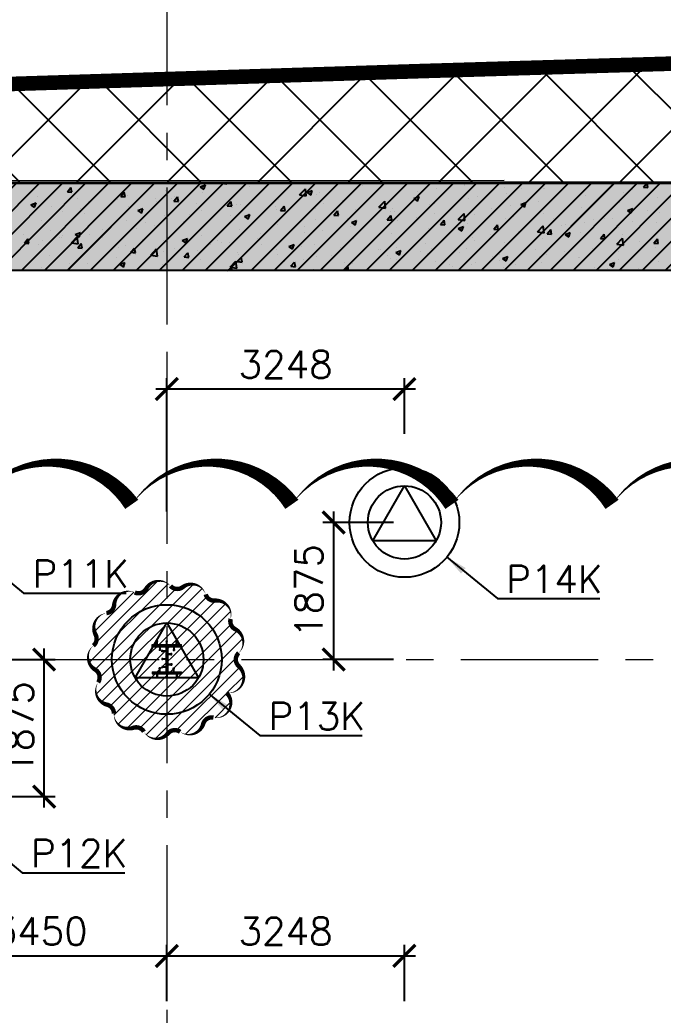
# Model space of a CAD drawing. Header units: millimetres. Extents: x -346728 to 1320345, y -537202 to -385966.
# Drawn here: x 174831 to 183622, y -421532 to -407916 of the extents above; entities that cross this region are included whole.
import ezdxf
from ezdxf.xclip import XClip

# ---------------------------------------------------------------- set-up
doc = ezdxf.new("R2010")
doc.units = ezdxf.units.MM
doc.header["$LTSCALE"] = 100
doc.header["$XCLIPFRAME"] = 2
doc.linetypes.add('DASHED2', pattern=[0.375, 0.25, -0.125])
doc.linetypes.add('X1326_GLB$0$CENTER', pattern=[2, 1.25, -0.25, 0.25, -0.25])
for name, color, linetype, lineweight in [('0 T TEXT', 7, 'Continuous', 13), ('A-giao thong', 8, 'Continuous', 15), ('KCMANH', 8, 'Continuous', 13), ('KINGPOST', 5, 'Continuous', 20), ('L.DUONG', 234, 'Continuous', 15), ('X1326_GLB$0$A-tim', 8, 'X1326_GLB$0$CENTER', 9)]:
    doc.layers.add(name, color=color, linetype=linetype, lineweight=lineweight)
doc.layers.add('CL load', color=1, linetype='Continuous', plot=False)
for name, color, linetype in [('hach', 253, 'Continuous'), ('PILE MARK', 8, 'Continuous'), ('PL', 3, 'Continuous'), ('W2', 4, 'Continuous'), ('XR_1326_csPL$0$hach', 253, 'Continuous'), ('XR_1326_csPL$0$W2', 4, 'Continuous')]:
    doc.layers.add(name, color=color, linetype=linetype)
doc.styles.add('simplex', font='simplex.shx')
doc.linetypes.add('FENCELINE2', pattern='A,0.25,-0.1,[132,ltypeshp.shx,S=0.1,R=0,X=-0.1,Y=0],-0.1,1', length=1.45)
doc.dimstyles.new('100', dxfattribs={"dimscale": 150, "dimtxt": 2.5, "dimasz": 2, "dimexe": 1, "dimexo": 1, "dimgap": 1, "dimtad": 1, "dimdec": 0, "dimzin": 0, "dimdsep": 46, "dimtxsty": 'simplex', "dimblk": 'ARCHTICK', "dimcen": 1, "dimdle": 1, "dimclrd": 256, "dimclre": 256, "dimclrt": 6, "dimadec": 0, "dimazin": 0, "dimtfac": 1, "dimtdec": 0, "dimtix": 1, "dimtmove": 2, "dimatfit": 3, "dimfxl": 1, "dimtolj": 1, "dimtzin": 0, "dimarcsym": 0})
pattern_1 = [(45, (188543.33, 11377564.439), (-8.980256121, 8.980256121), []), (135, (188543.33, 11377564.439), (-8.980256121, -8.980256121), [])]

# ---------------------------------------------------------------- blocks, each defined once
blk = doc.blocks.new('_ArchTick')
at = {"color": 0, "linetype": 'ByBlock', "const_width": 0.15}
blk.add_lwpolyline([(-0.5, -0.5), (0.5, 0.5)], dxfattribs=at)
blk = doc.blocks.new('*D334')
at = {"layer": 'CL load', "lineweight": -2, "transparency": 16777216}
for p, q in [((176839, -414642), (176839, -412817)), ((180087, -413579), (180087, -412817)), ((180237, -412967), (176689, -412967))]:
    blk.add_line(p, q, dxfattribs=at)
at = {"layer": 'DEFPOINTS', "color": 0, "transparency": 16777216}
for p in [(176839, -412967), (180087, -413729), (176839, -414792, 0)]:
    blk.add_point(p, dxfattribs=at)
at = {"layer": 'CL load', "lineweight": -2, "transparency": 16777216, "xscale": 300, "yscale": 300, "zscale": 300, "rotation": 180}
blk.add_blockref('_ArchTick', (176839, -412967), dxfattribs=at)
at = {"layer": 'CL load', "lineweight": -2, "transparency": 16777216, "xscale": 300, "yscale": 300, "zscale": 300}
blk.add_blockref('_ArchTick', (180087, -412967), dxfattribs=at)
at = {"layer": 'CL load', "color": 6, "transparency": 16777216, "insert": (178463, -412629), "char_height": 375, "attachment_point": 5, "style": 'simplex'}
blk.add_mtext('\\A1;3248', dxfattribs=at)
blk = doc.blocks.new('*D335')
at = {"layer": 'CL load', "lineweight": -2, "transparency": 16777216}
for p, q in [((179119, -414642), (179119, -416817)), ((179937, -414792), (178969, -414792)), ((179937, -416667), (178969, -416667))]:
    blk.add_line(p, q, dxfattribs=at)
at = {"layer": 'DEFPOINTS', "color": 0, "transparency": 16777216}
for p in [(180087, -414792, 0), (179119, -416667), (180087, -416667, 0)]:
    blk.add_point(p, dxfattribs=at)
at = {"layer": 'CL load', "lineweight": -2, "transparency": 16777216, "xscale": 300, "yscale": 300, "zscale": 300}
for p, rotation in [((179119, -414792), 90), ((179119, -416667), 270)]:
    blk.add_blockref('_ArchTick', p, dxfattribs=dict(at, rotation=rotation))
at = {"layer": 'CL load', "color": 6, "transparency": 16777216, "insert": (178781, -415729), "char_height": 375, "attachment_point": 5, "rotation": 90, "style": 'simplex'}
blk.add_mtext('\\A1;1875', dxfattribs=at)
blk = doc.blocks.new('*D336')
at = {"layer": 'CL load', "lineweight": -2, "transparency": 16777216}
for p, q in [((175162, -418692), (175162, -416517)), ((174485, -416667), (175312, -416667)), ((174491, -418542), (175312, -418542))]:
    blk.add_line(p, q, dxfattribs=at)
at = {"layer": 'DEFPOINTS', "color": 0, "transparency": 16777216}
for p in [(174335, -416667), (175162, -416667), (174341, -418542, 0)]:
    blk.add_point(p, dxfattribs=at)
at = {"layer": 'CL load', "lineweight": -2, "transparency": 16777216, "xscale": 300, "yscale": 300, "zscale": 300}
for p, rotation in [((175162, -416667), 90), ((175162, -418542), 270)]:
    blk.add_blockref('_ArchTick', p, dxfattribs=dict(at, rotation=rotation))
at = {"layer": 'CL load', "color": 6, "transparency": 16777216, "insert": (174824, -417604), "char_height": 375, "attachment_point": 5, "rotation": 90, "style": 'simplex'}
blk.add_mtext('\\A1;1875', dxfattribs=at)
blk = doc.blocks.new('*D364')
at = {"layer": 'CL load', "lineweight": -2, "transparency": 16777216}
for p, q in [((173389, -421341), (173389, -420572)), ((176839, -421341), (176839, -420572)), ((173239, -420722), (176989, -420722))]:
    blk.add_line(p, q, dxfattribs=at)
at = {"layer": 'DEFPOINTS', "color": 0, "transparency": 16777216}
for p in [(176839, -420722), (173389, -421491, 0), (176839, -421491, 0)]:
    blk.add_point(p, dxfattribs=at)
at = {"layer": 'CL load', "lineweight": -2, "transparency": 16777216, "xscale": 300, "yscale": 300, "zscale": 300, "rotation": 180}
blk.add_blockref('_ArchTick', (173389, -420722), dxfattribs=at)
at = {"layer": 'CL load', "lineweight": -2, "transparency": 16777216, "xscale": 300, "yscale": 300, "zscale": 300}
blk.add_blockref('_ArchTick', (176839, -420722), dxfattribs=at)
at = {"layer": 'CL load', "color": 6, "transparency": 16777216, "insert": (175114, -420385), "char_height": 375, "attachment_point": 5, "style": 'simplex'}
blk.add_mtext('\\A1;3450', dxfattribs=at)
blk = doc.blocks.new('*D365')
at = {"layer": 'CL load', "lineweight": -2, "transparency": 16777216}
for p, q in [((176839, -421341), (176839, -420572)), ((180086, -421341), (180086, -420572)), ((176689, -420722), (180236, -420722))]:
    blk.add_line(p, q, dxfattribs=at)
at = {"layer": 'DEFPOINTS', "color": 0, "transparency": 16777216}
for p in [(180086, -420722), (176839, -421491, 0), (180086, -421491, 0)]:
    blk.add_point(p, dxfattribs=at)
at = {"layer": 'CL load', "lineweight": -2, "transparency": 16777216, "xscale": 300, "yscale": 300, "zscale": 300, "rotation": 180}
blk.add_blockref('_ArchTick', (176839, -420722), dxfattribs=at)
at = {"layer": 'CL load', "lineweight": -2, "transparency": 16777216, "xscale": 300, "yscale": 300, "zscale": 300}
blk.add_blockref('_ArchTick', (180086, -420722), dxfattribs=at)
at = {"layer": 'CL load', "color": 6, "transparency": 16777216, "insert": (178462, -420385), "char_height": 375, "attachment_point": 5, "style": 'simplex'}
blk.add_mtext('\\A1;3248', dxfattribs=at)
blk = doc.blocks.new('LVL-KHUNGTEN')
blk.add_lwpolyline([(61072.9, 41092.8), (119123.5, 41092.8), (119123.5, 61.9), (61072.9, 61.9)], close=True)
blk = doc.blocks.new('mb duong hh')
at = {"layer": '0 T TEXT', "color": 8, "linetype": 'DASHED2', "ltscale": 300}
blk.add_lwpolyline([(75940, 34596), (80501, 41668), (80491, 88861), (75484, 93868), (-20031, 93860), (-33610, 75885), (-26182, 55955), (-6300, 2612), (0, 0)], close=True, dxfattribs=at)
blk = doc.blocks.new('MB HANG RAO TAM')
h = blk.add_hatch()
h.set_pattern_fill('ANSI37', color=8, scale=7000, style=0)
h.set_pattern_definition([(45, (527887.4, 631399.9), (-618.7184, 618.7184), []), (135, (527887.4, 631399.9), (-618.7184, -618.7184), [])])
h.paths.add_polyline_path([(89794, 74797), (94796, 69797), (94804, 22611), (90246, 15544), (52523, -1634), (34324, -9922), (14325, -19029), (8025, -16417), (-19267, 56832), (-5688, 74797), (41806, 74797), (65797, 74797)], flags=16)
h.paths.add_polyline_path([(-17293, 40146), (-15160, 40938), (-12777, 34516), (-15127, 33730), (-10493, 20001), (4784, -19373), (12548, -21453), (91490, 14752), (95488, 20874), (95620, 46027), (95770, 74597), (91825, 78101), (52350, 76926), (14008, 75822), (-9259, 75871), (-23844, 71027), (-24251, 60760)])
at = {"layer": 'L.DUONG', "color": 94, "linetype": 'FENCELINE2', "ltscale": 25, "const_width": 200, "elevation": 7850}
blk.add_lwpolyline([(13898, 75822), (14369, 75824), (20809, 75968), (32497, 76335), (48850, 76822), (75776, 77623), (91825, 78101), (95770, 74597), (95712, 63657), (95684, 58344), (95610, 44235), (95553, 33268), (95488, 20874), (91490, 14752), (75806, 7559), (49624, -4449), (26632, -14994), (12548, -21453), (4784, -19373), (0, -7161), (-6626, 9890)], dxfattribs=at)
at = {"layer": 'XR_1326_csPL$0$W2', "color": 7, "ltscale": 0.5, "elevation": 0}
blk.add_lwpolyline([(8025, -16417), (14325, -19029), (90246, 15544), (94804, 22611), (94796, 69797), (89794, 74797), (-5688, 74797), (-19267, 56832)], close=True, dxfattribs=at)
blk = doc.blocks.new('KP50 TOI SAN L1')
at = {"ltscale": 0.1}
h = blk.add_hatch(color=3, dxfattribs=at)
h.dxf.hatch_style = 1
h.paths.add_polyline_path([(14, 171), (-14, 171), (-14, 142)])
h.paths.add_polyline_path([(-14, -142), (-14, -171), (14, -171)])
at = {"layer": 'KCMANH', "linetype": 'ByBlock'}
h = blk.add_hatch(dxfattribs=at)
h.set_pattern_fill('ANSI37', color=3, scale=4, style=0)
h.set_pattern_definition(pattern_1)
h.paths.add_polyline_path([(-200, 200), (-200, 171), (200, 171), (200, 200)])
h = blk.add_hatch(dxfattribs=at)
h.set_pattern_fill('ANSI37', color=3, scale=4, style=0)
h.set_pattern_definition([(45, (188728.93, 11377564.439), (-8.980256121, 8.980256121), []), (135, (188728.93, 11377564.439), (-8.980256121, -8.980256121), [])])
h.paths.add_polyline_path([(14, 171), (-14, 142), (-14, -142), (14, -171)])
h = blk.add_hatch(dxfattribs=at)
h.set_pattern_fill('ANSI37', color=3, scale=4, style=0)
h.set_pattern_definition(pattern_1)
h.paths.add_polyline_path([(-200, -171), (-200, -200), (200, -200), (200, -171)])
at = {"layer": 'KCMANH', "color": 3, "linetype": 'ByBlock'}
blk.add_line((-200, 200), (200, 200), dxfattribs=at)
at = {"layer": 'KCMANH', "linetype": 'ByBlock'}
for p, q in [((-125, 253), (-146, 253)), ((-146, 240), (-146, 253)), ((-125, 240), (-146, 240)), ((-142, 200), (-142, 240)), ((-129, 200), (-129, 240)), ((-125, 240), (-125, 253)), ((-102, 171), (-102, 131)), ((-89, 171), (-89, 131)), ((-10, 253), (10, 253)), ((-10, 240), (-10, 253)), ((-10, 240), (10, 240)), ((-6, 200), (-6, 240)), ((6, 200), (6, 240)), ((10, 240), (10, 253)), ((89, 171), (89, 131)), ((102, 171), (102, 131)), ((125, 253), (146, 253)), ((125, 240), (125, 253)), ((125, 240), (146, 240)), ((129, 200), (129, 240)), ((142, 200), (142, 240)), ((146, 240), (146, 253)), ((-85, 131), (-106, 131)), ((-106, 131), (-106, 118)), ((-85, 118), (-106, 118)), ((-85, 131), (-85, 118)), ((-67, 100), (-67, 120)), ((-54, 120), (-67, 120)), ((-54, 100), (-67, 100)), ((-67, 10), (-67, -10)), ((-54, 10), (-67, 10)), ((-54, 100), (-54, 120)), ((-14, 116), (-54, 116)), ((-14, 104), (-54, 104)), ((-54, 10), (-54, -10)), ((-14, 6), (-54, 6)), ((14, 76), (54, 76)), ((14, 64), (54, 64)), ((54, 60), (54, 80)), ((54, 80), (67, 80)), ((54, 60), (67, 60)), ((67, 60), (67, 80)), ((85, 131), (106, 131)), ((85, 131), (85, 118)), ((85, 118), (106, 118)), ((106, 131), (106, 118)), ((-85, -118), (-106, -118)), ((-106, -131), (-106, -118)), ((-85, -131), (-106, -131)), ((-102, -171), (-102, -131)), ((-89, -171), (-89, -131)), ((-85, -131), (-85, -118)), ((-54, -10), (-67, -10)), ((-67, -100), (-67, -120)), ((-54, -100), (-67, -100)), ((-54, -120), (-67, -120)), ((-14, -6), (-54, -6)), ((-54, -100), (-54, -120)), ((-14, -104), (-54, -104)), ((-14, -116), (-54, -116)), ((14, -64), (54, -64)), ((14, -76), (54, -76)), ((54, -60), (54, -80)), ((54, -60), (67, -60)), ((54, -80), (67, -80)), ((67, -60), (67, -80)), ((85, -118), (106, -118)), ((85, -131), (85, -118)), ((85, -131), (106, -131)), ((89, -171), (89, -131)), ((102, -171), (102, -131)), ((106, -131), (106, -118)), ((-125, -240), (-146, -240)), ((-146, -240), (-146, -253)), ((-125, -253), (-146, -253)), ((-142, -200), (-142, -240)), ((-129, -200), (-129, -240)), ((-125, -240), (-125, -253)), ((-10, -240), (10, -240)), ((-10, -240), (-10, -253)), ((-10, -253), (10, -253)), ((-6, -200), (-6, -240)), ((6, -200), (6, -240)), ((10, -240), (10, -253)), ((125, -240), (146, -240)), ((125, -240), (125, -253)), ((125, -253), (146, -253)), ((129, -200), (129, -240)), ((142, -200), (142, -240)), ((146, -240), (146, -253))]:
    blk.add_line(p, q, dxfattribs=at)
at = {"layer": 'KINGPOST', "color": 3, "linetype": 'ByBlock'}
for p, q in [((-200, 171), (-200, 200)), ((-200, 171), (200, 171)), ((-14, 171), (-14, -171)), ((-14, 142), (14, 171)), ((14, 171), (14, -171)), ((200, 171), (200, 200)), ((-200, -171), (200, -171)), ((-200, -171), (-200, -200)), ((-200, -200), (200, -200)), ((-14, -142), (14, -171)), ((200, -171), (200, -200))]:
    blk.add_line(p, q, dxfattribs=at)
at = {"layer": 'KINGPOST', "color": 6, "linetype": 'ByBlock'}
blk.add_lwpolyline([(-14, 0), (14, 0)], dxfattribs=at)
blk = doc.blocks.new('B1 Kingpost Layout Plan1')
at = {"layer": 'KCMANH', "linetype": 'ByBlock'}
blk.add_blockref('KP50 TOI SAN L1', (26475, -1896, 0), dxfattribs=at)

msp = doc.modelspace()

# ---------------------------------------------------------------- hatches: boundary and pattern name
at = {"ltscale": 0.1}
h = msp.add_hatch(color=3, dxfattribs=at)
h.dxf.hatch_style = 1
h.paths.add_polyline_path([(176853, -416495.4), (176824.2, -416495.4), (176824.2, -416524.2)])
h.paths.add_polyline_path([(176824.2, -416809), (176824.2, -416837.8), (176853, -416837.8)])
at = {"layer": 'A-giao thong', "transparency": 33554572}
h = msp.add_hatch(dxfattribs=at)
h.set_pattern_fill('ANSI31', color=256, scale=1000)
h.set_pattern_definition([(45, (138489.65, -513923.21), (-88.38835, 88.38835), [])])
edge = h.paths.add_edge_path()
edge.add_arc((177683.7, -416430.9), 200.1, 313.189, 423.189)
edge.add_arc((177829.5, -416142.4), 123.2, 165.32463, 243.189, ccw=False)
edge.add_arc((177516.6, -416060.4), 200.3, 345.32463, 455.32463)
edge.add_arc((177486.6, -415738.3), 123.2, 197.45235, 275.32463, ccw=False)
edge.add_arc((177178, -415835.3), 200.2, 17.45235, 127.45235)
edge.add_arc((176981.3, -415578.5), 123.2, 221.33742, 307.45235, ccw=False)
edge.add_arc((176736.3, -415794.1), 203.2, 41.33742, 151.33742)
edge.add_arc((176449.9, -415637.5), 123.2, 245.97207, 331.33742, ccw=False)
edge.add_arc((176318.2, -415933), 200.3, 65.97207, 175.97207)
edge.add_arc((175995.6, -415910.2), 123.2, 278.09941, 355.97207, ccw=False)
edge.add_arc((176041.2, -416230.5), 200.3, 98.09941, 208.09941)
edge.add_arc((175755.8, -416382.9), 123.2, -50.51419, 28.09941, ccw=False)
edge.add_arc((175961.7, -416632.8), 200.7, 129.48581, 239.48581)
edge.add_arc((175797.3, -416911.8), 123.2, -33.38585, 59.48581, ccw=False)
edge.add_arc((176067.2, -417089.7), 200.1, 146.61415, 256.61415)
edge.add_arc((175992.4, -417404.2), 123.2, -1.25134, 76.61415, ccw=False)
edge.add_arc((176315.8, -417411.3), 200.3, 178.74866, 288.74866)
edge.add_arc((176419.8, -417717.6), 123.2, 30.87684, 108.74866, ccw=False)
edge.add_arc((176697.4, -417551.6), 200.2, 210.87684, 320.87684)
edge.add_arc((176948.3, -417755.7), 123.2, 54.01227, 140.87684, ccw=False)
edge.add_arc((177140, -417491.7), 203.1, 234.01227, 344.01227)
edge.add_arc((177453.7, -417581.6), 123.2, 79.39644, 164.01227, ccw=False)
edge.add_arc((177513.2, -417263.6), 200.3, 259.39644, 404.1286)
edge.add_arc((177678.1, -416913.3), 212, 264.27964, 407.39823)
edge.add_arc((177905, -416666.6), 123.2, 133.189, 227.39823, ccw=False)
at = {"layer": 'hach'}
h = msp.add_hatch(dxfattribs=at)
h.set_pattern_fill('ANSI31', color=256, scale=70)
h.set_pattern_definition([(45, (121918.56, -508591.22), (-157.15448, 157.15448), [])])
h.paths.add_polyline_path([(142200.7, -410142.2), (128621.2, -428107.5), (155914.1, -501359), (162214.1, -503970.9), (238136.4, -469396.6), (242695.2, -462329.4), (242687.2, -415142.7), (237685.1, -410142.2)])
h.paths.add_polyline_path([(142797.9, -411342.2), (129975.7, -428305.7), (156856.2, -500450.6), (162191.6, -502662.6), (237318.8, -468450.4), (241495.1, -461976.1), (241487, -415639.4), (237188.2, -411342.2)], flags=16)
h = msp.add_hatch(dxfattribs=at)
h.set_pattern_fill('AR-CONC', color=256, scale=4)
h.set_pattern_definition([(50, (121918.56, -508591.2), (728.7387, -63.7563), [76.2, -838.2]), (355, (121918.56, -508591.2), (-140.9737, 764.2274), [60.96, -670.5623]), (100.45144, (121979.3, -508596.54), (587.765, 700.471), [64.76, -712.361]), (46.1842, (121918.6, -508388), (1084.316, -168.1693), [114.3, -1257.3]), (96.63556, (122008.9, -508402), (949.6165, 989.7045), [97.14, -1068.5424]), (351.18415, (121918.6, -508388), (949.6165, 989.7045), [91.44, -1005.839]), (21, (122020.16, -508438.8), (606.4576, -409.0608), [76.2, -838.2]), (326, (122020.16, -508438.8), (247.208, 736.752), [60.96, -670.56]), (71.45144, (122070.7, -508472.9), (853.6657, 327.691), [64.76, -712.3598]), (37.5, (121918.56, -508591.22), (12.3544, 338.22016), [0, -662.432, 0, -680.72, 0, -673.1]), (7.5, (121918.56, -508591.22), (267.27865, 400.7223), [0, -388.112, 0, -647.192, 0, -256.54]), (327.5, (121692, -508591.22), (542.3624, -22.91498), [0, -254, 0, -792.48, 0, -1051.56]), (317.5, (121590.4, -508591.2), (592.5167, 101.706), [0, -330.2, 0, -526.288, 0, -746.76])])
h.paths.add_polyline_path([(142200.7, -410142.2), (128621.2, -428107.5), (155914.1, -501359), (162214.1, -503970.9), (238136.4, -469396.6), (242695.2, -462329.4), (242687.2, -415142.7), (237685.1, -410142.2)])
h.paths.add_polyline_path([(142797.9, -411342.2), (129975.7, -428305.7), (156856.2, -500450.6), (162191.6, -502662.6), (237318.8, -468450.4), (241495.1, -461976.1), (241487, -415639.4), (237188.2, -411342.2)], flags=16)

# ---------------------------------------------------------------- linework, layer by layer
at = {"elevation": -1404.9}
msp.add_lwpolyline([(163228.3, -414544, 0, 218.9, -0.5205671), (165416.8, -414544, 0, 218.9, -0.5205671), (167605.3, -414544, 0, 218.9, -0.5205671), (169793.8, -414544, 0, 218.9, -0.5205671), (171982.3, -414544, 0, 218.9, -0.5205671), (174170.8, -414544, 0, 218.9, -0.5205671), (176359.4, -414544, 0, 218.9, -0.5205671), (178547.9, -414544, 0, 218.9, -0.5205671), (180736.4, -414544, 0, 218.9, -0.5205671), (182924.9, -414544, 0, 218.9, -0.5205671), (185113.4, -414544, 0, 218.9, -0.5205671)], format="xyseb", dxfattribs=at)
at = {"color": 5, "elevation": -2718.3}
msp.add_lwpolyline([(177820.7, -416576.8, 0, 60, 0.5205671), (177774, -416252.3, 60, 60, -0.3534527), (177710.4, -416111.2, 0, 60, 0.5205671), (177498, -415860.9, 60, 60, -0.3534915), (177369, -415775.2, 0, 60, 0.5205671), (177056.2, -415676.3, 60, 60, -0.3944899), (176888.9, -415659.9, 0, 60, 0.520567), (176558, -415696.6, 60, 60, -0.3907151), (176399.8, -415750, 0, 60, 0.520567), (176118.5, -415918.9, 60, 60, -0.3534934), (176012.9, -416032.2, 0, 60, 0.5205671), (175864.4, -416324.9, 60, 60, -0.3571345), (175834.1, -416478, 0, 60, 0.520567), (175859.8, -416805.7, 60, 60, -0.4289707), (175900.1, -416979.6, 0, 60, 0.520567), (176020.9, -417284.4, 60, 60, -0.3534582), (176115.5, -417406.9, 0, 60, 0.520567), (176380.2, -417601, 60, 60, -0.3534893), (176525.5, -417654.4, 0, 60, 0.5205671), (176852.7, -417678, 60, 60, -0.3982747), (177020.7, -417656, 0, 60, 0.520567), (177335.3, -417547.6, 60, 60, -0.3869502), (177476.4, -417460.5, 0, 60, 0.7314349), (177657, -417124.2, 0, 60, 0.7206829), (177821.6, -416757.2, 60, 60, -0.4358983)], format="xyseb", close=True, dxfattribs=at)
at = {"layer": 'PL', "elevation": -1404.9}
for points in [[(180086.5, -414291.6), (180519.6, -415041.6), (179653.5, -415041.6)], [(180086.5, -414291.6), (180519.6, -415041.6), (179653.5, -415041.6)], [(176838.9, -416166.6), (177272, -416916.6), (176405.9, -416916.6)], [(176838.9, -416166.6), (177272, -416916.6), (176405.9, -416916.6)]]:
    msp.add_lwpolyline(points, close=True, dxfattribs=at)
at = {"layer": 'PL'}
for centre, radius in [((180086.5, -414791.6, -1404.9), 750), ((180086.5, -414791.6, -1404.9), 750), ((180086.5, -414791.6, -1404.9), 500), ((180086.5, -414791.6, -1404.9), 500), ((176838.9, -416666.6, -1404.9), 750), ((176838.9, -416666.6, -1404.9), 750), ((176838.9, -416666.6, -1404.9), 500), ((176838.9, -416666.6, -1404.9), 500)]:
    msp.add_circle(centre, radius, dxfattribs=at)
at = {"layer": 'W2', "ltscale": 0.5, "elevation": -1404.9}
for points in [[(142200.7, -410142.2), (128621.2, -428107.5), (155914.1, -501359), (162214.1, -503970.9), (238136.4, -469396.6), (242695.2, -462329.4), (242686.9, -415142.1), (237685.1, -410142.2)], [(142797.9, -411342.2), (129975.7, -428305.7), (156856.2, -500450.6), (162191.6, -502662.6), (237318.8, -468450.4), (241495.1, -461976.1), (241487, -415639.4), (237188.2, -411342.2)]]:
    msp.add_lwpolyline(points, close=True, dxfattribs=at)
at = {"layer": 'X1326_GLB$0$A-tim', "ltscale": 15}
for p, q in [((176838.6, -398208.6, -1404.9), (176838.6, -512162.7, -1404.9)), ((120859.5, -416666.6, -1404.9), (255546, -416666.6, -1404.9))]:
    msp.add_line(p, q, dxfattribs=at)
at = {"layer": 'XR_1326_csPL$0$hach', "color": 250}
for p, q in [((173907.1, -411342.2, -1404.9), (175107.1, -410142.2, -1404.9)), ((174221.4, -411342.2, -1404.9), (175421.4, -410142.2, -1404.9)), ((174535.8, -411342.2, -1404.9), (175735.8, -410142.2, -1404.9)), ((174850.1, -411342.2, -1404.9), (176050.1, -410142.2, -1404.9)), ((175034.3, -410214.8, -1404.9), (175034.3, -410214.8, -1404.9)), ((175164.4, -411342.2, -1404.9), (176364.4, -410142.2, -1404.9)), ((175478.7, -411342.2, -1404.9), (176678.7, -410142.2, -1404.9)), ((175479, -410267.7, -1404.9), (175528, -410209.3, -1404.9)), ((175539.8, -410273, -1404.9), (175528.1, -410209.3, -1404.9)), ((175793, -411342.2, -1404.9), (176993, -410142.2, -1404.9)), ((175873, -410142.2, -1404.9), (175885.5, -410150.6, -1404.9)), ((175885.5, -410150.6, -1404.9), (175888.4, -410142.2, -1404.9)), ((176107.3, -411342.2, -1404.9), (177307.3, -410142.2, -1404.9)), ((176421.6, -411342.2, -1404.9), (177621.6, -410142.2, -1404.9)), ((176735.9, -411342.2, -1404.9), (177935.9, -410142.2, -1404.9)), ((177050.2, -411342.2, -1404.9), (178250.2, -410142.2, -1404.9)), ((177295.1, -410197.8, -1404.9), (177366.3, -410170.5, -1404.9)), ((177295.1, -410197.9, -1404.9), (177345.6, -410232, -1404.9)), ((177331.2, -410185.8, -1404.9), (177331.2, -410185.8, -1404.9)), ((177345.6, -410232, -1404.9), (177366.2, -410170.6, -1404.9)), ((177364.5, -411342.2, -1404.9), (178564.5, -410142.2, -1404.9)), ((177568.7, -410142.6, -1404.9), (177569.1, -410142.2, -1404.9)), ((177568.7, -410142.6, -1404.9), (177659.1, -410156.6, -1404.9)), ((177659.1, -410156.6, -1404.9), (177657.4, -410142.2, -1404.9)), ((177678.8, -411342.2, -1404.9), (178878.8, -410142.2, -1404.9)), ((177970.3, -410193.8, -1404.9), (177970.3, -410193.8, -1404.9)), ((177993.1, -411342.2, -1404.9), (179193.1, -410142.2, -1404.9)), ((178086.1, -410157.2, -1404.9), (178086.1, -410157.2, -1404.9)), ((178224.6, -410160.3, -1404.9), (178224.6, -410160.3, -1404.9)), ((178307.5, -411342.2, -1404.9), (179507.5, -410142.2, -1404.9)), ((178621.8, -411342.2, -1404.9), (179821.8, -410142.2, -1404.9)), ((178653, -410310.7, -1404.9), (178732.2, -410228.2, -1404.9)), ((178743.4, -410324.7, -1404.9), (178732.2, -410228.2, -1404.9)), ((178936.1, -411342.2, -1404.9), (180136.1, -410142.2, -1404.9)), ((179250.4, -411342.2, -1404.9), (180450.4, -410142.2, -1404.9)), ((179409, -410235.1, -1404.9), (179409, -410235.1, -1404.9)), ((179514.6, -410176.8, -1404.9), (179514.6, -410176.8, -1404.9)), ((179564.7, -411342.2, -1404.9), (180764.7, -410142.2, -1404.9)), ((179879, -411342.2, -1404.9), (181079, -410142.2, -1404.9)), ((179930.7, -410163.5, -1404.9), (179930.7, -410163.5, -1404.9)), ((180193.3, -411342.2, -1404.9), (181393.3, -410142.2, -1404.9)), ((180371.8, -410156.4, -1404.9), (180371.8, -410156.4, -1404.9)), ((180507.6, -411342.2, -1404.9), (181707.6, -410142.2, -1404.9)), ((180518.9, -410223.8, -1404.9), (180518.9, -410223.8, -1404.9)), ((180821.9, -411342.2, -1404.9), (182021.9, -410142.2, -1404.9)), ((180903.7, -410173.2, -1404.9), (180903.7, -410173.2, -1404.9)), ((180914.1, -410179.3, -1404.9), (180914.1, -410179.3, -1404.9)), ((181136.2, -411342.2, -1404.9), (182336.2, -410142.2, -1404.9)), ((181450.5, -411342.2, -1404.9), (182650.5, -410142.2, -1404.9)), ((181456.5, -410202.2, -1404.9), (181456.5, -410202.2, -1404.9)), ((181680.2, -410227.3, -1404.9), (181680.2, -410227.3, -1404.9)), ((181764.9, -411342.2, -1404.9), (182964.9, -410142.2, -1404.9)), ((181994.1, -410224, -1404.9), (181994.1, -410224, -1404.9)), ((181998.8, -410225.1, -1404.9), (181998.8, -410225.1, -1404.9)), ((182079.2, -411342.2, -1404.9), (183279.2, -410142.2, -1404.9)), ((182393.5, -411342.2, -1404.9), (183593.5, -410142.2, -1404.9)), ((182521.8, -410147.8, -1404.9), (182521.8, -410147.8, -1404.9)), ((182541.2, -410248.1, -1404.9), (182541.2, -410248.1, -1404.9)), ((182570.5, -410142.2, -1404.9), (182579.7, -410148.4, -1404.9)), ((182579.7, -410148.4, -1404.9), (182581.8, -410142.2, -1404.9)), ((182638.2, -410142.2, -1404.9), (182686.2, -410146.4, -1404.9)), ((182686.2, -410146.3, -1404.9), (182685.5, -410142.2, -1404.9)), ((182707.8, -411342.2, -1404.9), (183907.8, -410142.2, -1404.9)), ((183022.1, -411342.2, -1404.9), (184222.1, -410142.2, -1404.9)), ((183198, -410236.6, -1404.9), (183198, -410236.6, -1404.9)), ((183336.4, -411342.2, -1404.9), (184536.4, -410142.2, -1404.9)), ((183354.2, -410204.8, -1404.9), (183403.2, -410146.4, -1404.9)), ((183354.2, -410204.8, -1404.9), (183414.9, -410210.1, -1404.9)), ((183415, -410210.1, -1404.9), (183403.2, -410146.4, -1404.9)), ((183411.7, -410157.4, -1404.9), (183411.7, -410157.4, -1404.9)), ((175074.1, -410330.1, -1404.9), (175074.1, -410330.1, -1404.9)), ((175479, -410267.7, -1404.9), (175539.8, -410273, -1404.9)), ((175616.5, -410353, -1404.9), (175616.5, -410353, -1404.9)), ((176158.9, -410376, -1404.9), (176158.9, -410376, -1404.9)), ((176207.8, -410331.5, -1404.9), (176256.8, -410273.1, -1404.9)), ((176207.8, -410331.5, -1404.9), (176268.5, -410336.8, -1404.9)), ((176268.6, -410336.8, -1404.9), (176256.8, -410273.1, -1404.9)), ((176296.3, -410322.4, -1404.9), (176296.3, -410322.4, -1404.9)), ((176689.5, -410362.4, -1404.9), (176689.5, -410362.4, -1404.9)), ((176818, -410250.8, -1404.9), (176818, -410250.8, -1404.9)), ((176901.1, -410360.6, -1404.9), (176901.1, -410360.6, -1404.9)), ((176936.5, -410395.2, -1404.9), (176985.5, -410336.8, -1404.9)), ((176943.8, -410328.9, -1404.9), (176943.8, -410328.9, -1404.9)), ((176997.3, -410400.5, -1404.9), (176985.6, -410336.8, -1404.9)), ((177328.6, -410278.3, -1404.9), (177328.6, -410278.3, -1404.9)), ((177493.6, -410258.9, -1404.9), (177493.6, -410258.9, -1404.9)), ((178329.6, -410380.2, -1404.9), (178329.6, -410380.2, -1404.9)), ((178368.2, -410376.3, -1404.9), (178368.2, -410376.3, -1404.9)), ((178653, -410310.8, -1404.9), (178743.4, -410324.8, -1404.9)), ((178755.2, -410279.2, -1404.9), (178805.8, -410313.3, -1404.9)), ((178755.3, -410279.1, -1404.9), (178826.4, -410251.8, -1404.9)), ((178805.8, -410313.3, -1404.9), (178826.4, -410251.9, -1404.9)), ((178881.3, -410311.3, -1404.9), (178881.3, -410311.3, -1404.9)), ((178922.1, -410278.5, -1404.9), (178922.1, -410278.5, -1404.9)), ((179622.9, -410341.8, -1404.9), (179622.9, -410341.8, -1404.9)), ((180215.3, -410360.6, -1404.9), (180265.9, -410394.7, -1404.9)), ((180215.4, -410360.5, -1404.9), (180286.5, -410333.2, -1404.9)), ((180264.6, -410257.3, -1404.9), (180264.6, -410257.3, -1404.9)), ((180265.9, -410394.7, -1404.9), (180286.5, -410333.3, -1404.9)), ((180959.2, -410360.5, -1404.9), (180959.2, -410360.5, -1404.9)), ((181087.7, -410329, -1404.9), (181087.7, -410329, -1404.9)), ((181480.9, -410289, -1404.9), (181480.9, -410289, -1404.9)), ((182558.9, -410320.8, -1404.9), (182558.9, -410320.8, -1404.9)), ((182813.2, -410287.3, -1404.9), (182813.2, -410287.3, -1404.9)), ((183083.6, -410271, -1404.9), (183083.6, -410271, -1404.9)), ((183544.2, -410349.4, -1404.9), (183544.2, -410349.4, -1404.9)), ((174981.3, -410444.2, -1404.9), (175031.9, -410478.3, -1404.9)), ((174981.4, -410444.1, -1404.9), (175052.5, -410416.8, -1404.9)), ((175031.9, -410478.3, -1404.9), (175052.5, -410416.9, -1404.9)), ((175255.4, -410463.6, -1404.9), (175255.4, -410463.6, -1404.9)), ((175663, -410497.6, -1404.9), (175663, -410497.6, -1404.9)), ((175768.6, -410398.5, -1404.9), (175768.6, -410398.5, -1404.9)), ((176047.8, -410446.9, -1404.9), (176047.8, -410446.9, -1404.9)), ((176308.6, -410462.3, -1404.9), (176308.6, -410462.3, -1404.9)), ((176441.5, -410525.5, -1404.9), (176512.6, -410498.2, -1404.9)), ((176492, -410559.6, -1404.9), (176512.6, -410498.3, -1404.9)), ((176701.2, -410398.9, -1404.9), (176701.2, -410398.9, -1404.9)), ((176936.5, -410395.2, -1404.9), (176997.2, -410400.5, -1404.9)), ((177243.6, -410421.8, -1404.9), (177243.6, -410421.8, -1404.9)), ((177665.2, -410459, -1404.9), (177714.2, -410400.6, -1404.9)), ((177665.2, -410459, -1404.9), (177726, -410464.3, -1404.9)), ((177726.1, -410464.3, -1404.9), (177714.3, -410400.6, -1404.9)), ((177737.1, -410482, -1404.9), (177737.1, -410482, -1404.9)), ((177785.9, -410444.7, -1404.9), (177785.9, -410444.7, -1404.9)), ((177846.5, -410447.8, -1404.9), (177846.5, -410447.8, -1404.9)), ((178328.3, -410467.6, -1404.9), (178328.3, -410467.6, -1404.9)), ((178342.1, -410510.4, -1404.9), (178342.1, -410510.4, -1404.9)), ((178394, -410522.7, -1404.9), (178443, -410464.4, -1404.9)), ((178454.8, -410528, -1404.9), (178443, -410464.3, -1404.9)), ((178870.7, -410490.5, -1404.9), (178870.7, -410490.5, -1404.9)), ((178983.8, -410425.9, -1404.9), (178983.8, -410425.9, -1404.9)), ((179238.1, -410392.4, -1404.9), (179238.1, -410392.4, -1404.9)), ((179413, -410513.5, -1404.9), (179413, -410513.5, -1404.9)), ((179737.3, -410478.9, -1404.9), (179816.5, -410396.4, -1404.9)), ((179737.4, -410478.9, -1404.9), (179827.7, -410492.9, -1404.9)), ((179827.7, -410492.9, -1404.9), (179816.5, -410396.4, -1404.9)), ((179918.3, -410501.8, -1404.9), (179918.3, -410501.8, -1404.9)), ((180431.5, -410436.7, -1404.9), (180431.5, -410436.7, -1404.9)), ((180495.2, -410430.7, -1404.9), (180495.2, -410430.7, -1404.9)), ((181278.1, -410489.4, -1404.9), (181278.1, -410489.4, -1404.9)), ((181532.4, -410455.9, -1404.9), (181532.4, -410455.9, -1404.9)), ((181675.5, -410441.9, -1404.9), (181746.7, -410414.6, -1404.9)), ((181675.5, -410442, -1404.9), (181726, -410476.1, -1404.9)), ((181726, -410476.1, -1404.9), (181746.6, -410414.7, -1404.9)), ((181917.2, -410405.3, -1404.9), (181917.2, -410405.3, -1404.9)), ((182509.4, -410486, -1404.9), (182509.4, -410486, -1404.9)), ((183031.1, -410414.5, -1404.9), (183031.1, -410414.5, -1404.9)), ((183135.6, -410523.3, -1404.9), (183206.8, -410495.9, -1404.9)), ((183186.1, -410557.4, -1404.9), (183206.7, -410496, -1404.9)), ((175408.7, -410531.1, -1404.9), (175408.7, -410531.1, -1404.9)), ((175716.1, -410564, -1404.9), (175716.1, -410564, -1404.9)), ((176441.4, -410525.6, -1404.9), (176492, -410559.6, -1404.9)), ((176805.6, -410589.1, -1404.9), (176805.6, -410589.1, -1404.9)), ((177144.6, -410583.7, -1404.9), (177144.6, -410583.7, -1404.9)), ((177318.8, -410524, -1404.9), (177318.8, -410524, -1404.9)), ((177703, -410594.5, -1404.9), (177703, -410594.5, -1404.9)), ((177901.6, -410606.8, -1404.9), (177972.7, -410579.5, -1404.9)), ((177901.6, -410606.9, -1404.9), (177952.1, -410641, -1404.9)), ((177952.1, -410641, -1404.9), (177972.7, -410579.6, -1404.9)), ((177957.3, -410561, -1404.9), (177957.3, -410561, -1404.9)), ((178394, -410522.7, -1404.9), (178454.7, -410528, -1404.9)), ((178869, -410649.5, -1404.9), (178869, -410649.5, -1404.9)), ((179122.7, -410586.5, -1404.9), (179171.7, -410528.1, -1404.9)), ((179122.7, -410586.5, -1404.9), (179183.5, -410591.8, -1404.9)), ((179183.5, -410591.8, -1404.9), (179171.8, -410528.1, -1404.9)), ((179310.1, -410634.1, -1404.9), (179310.1, -410634.1, -1404.9)), ((179396.7, -410573.3, -1404.9), (179396.7, -410573.3, -1404.9)), ((179851.5, -410650.2, -1404.9), (179900.4, -410591.9, -1404.9)), ((179851.5, -410650.2, -1404.9), (179912.2, -410655.6, -1404.9)), ((179912.3, -410655.5, -1404.9), (179900.5, -410591.9, -1404.9)), ((179902.6, -410532.4, -1404.9), (179902.6, -410532.4, -1404.9)), ((179955.4, -410536.4, -1404.9), (179955.4, -410536.4, -1404.9)), ((180251.6, -410624.5, -1404.9), (180251.6, -410624.5, -1404.9)), ((180497.8, -410559.3, -1404.9), (180497.8, -410559.3, -1404.9)), ((180580.2, -410714, -1404.9), (180629.2, -410655.6, -1404.9)), ((180641, -410719.3, -1404.9), (180629.2, -410655.6, -1404.9)), ((180636.4, -410573.9, -1404.9), (180636.4, -410573.9, -1404.9)), ((180821.7, -410647.1, -1404.9), (180900.8, -410564.6, -1404.9)), ((180821.7, -410647.1, -1404.9), (180912, -410661.1, -1404.9)), ((180912, -410661.1, -1404.9), (180900.8, -410564.6, -1404.9)), ((181040.1, -410582.2, -1404.9), (181040.1, -410582.2, -1404.9)), ((181468.5, -410627.2, -1404.9), (181468.5, -410627.2, -1404.9)), ((181582.5, -410605.1, -1404.9), (181582.5, -410605.1, -1404.9)), ((181981.7, -410562.2, -1404.9), (181981.7, -410562.2, -1404.9)), ((182124.8, -410628, -1404.9), (182124.8, -410628, -1404.9)), ((182667.2, -410650.9, -1404.9), (182667.2, -410650.9, -1404.9)), ((182823.3, -410630.1, -1404.9), (182823.3, -410630.1, -1404.9)), ((182930.7, -410637.4, -1404.9), (182930.7, -410637.4, -1404.9)), ((183135.6, -410523.3, -1404.9), (183186.1, -410557.4, -1404.9)), ((183415.8, -410528.4, -1404.9), (183415.8, -410528.4, -1404.9)), ((183572.4, -410552.9, -1404.9), (183572.4, -410552.9, -1404.9)), ((175123.6, -410665.7, -1404.9), (175123.6, -410665.7, -1404.9)), ((175756.3, -410736.8, -1404.9), (175756.3, -410736.8, -1404.9)), ((175959.5, -410787.1, -1404.9), (175959.5, -410787.1, -1404.9)), ((176284, -410660.6, -1404.9), (176284, -410660.6, -1404.9)), ((176422.2, -410763.2, -1404.9), (176422.2, -410763.2, -1404.9)), ((176552, -410685.4, -1404.9), (176552, -410685.4, -1404.9)), ((176676.5, -410729.7, -1404.9), (176676.5, -410729.7, -1404.9)), ((177061.3, -410679, -1404.9), (177061.3, -410679, -1404.9)), ((177834.1, -410786.1, -1404.9), (177834.1, -410786.1, -1404.9)), ((178355.8, -410714.5, -1404.9), (178355.8, -410714.5, -1404.9)), ((178717.6, -410735.8, -1404.9), (178717.6, -410735.8, -1404.9)), ((178970.8, -410793.2, -1404.9), (178970.8, -410793.2, -1404.9)), ((179355.6, -410742.5, -1404.9), (179355.6, -410742.5, -1404.9)), ((179361.7, -410688.2, -1404.9), (179432.9, -410660.9, -1404.9)), ((179361.7, -410688.3, -1404.9), (179412.2, -410722.4, -1404.9)), ((179412.2, -410722.4, -1404.9), (179432.8, -410661, -1404.9)), ((179997.3, -410658, -1404.9), (179997.3, -410658, -1404.9)), ((180419.2, -410774.9, -1404.9), (180419.2, -410774.9, -1404.9)), ((180580.2, -410714, -1404.9), (180640.9, -410719.3, -1404.9)), ((180821.8, -410769.6, -1404.9), (180893, -410742.3, -1404.9)), ((180821.8, -410769.7, -1404.9), (180872.3, -410803.8, -1404.9)), ((180872.4, -410803.8, -1404.9), (180893, -410742.4, -1404.9)), ((180946.9, -410698.8, -1404.9), (180946.9, -410698.8, -1404.9)), ((181308.9, -410777.8, -1404.9), (181357.9, -410719.4, -1404.9)), ((181308.9, -410777.8, -1404.9), (181369.7, -410783.1, -1404.9)), ((181369.7, -410783.1, -1404.9), (181358, -410719.4, -1404.9)), ((181906, -410815.2, -1404.9), (181985.1, -410732.8, -1404.9)), ((181996.4, -410829.2, -1404.9), (181985.1, -410732.8, -1404.9)), ((182037.7, -410841.5, -1404.9), (182086.7, -410783.1, -1404.9)), ((182098.5, -410846.8, -1404.9), (182086.7, -410783.1, -1404.9)), ((182230.8, -410731.8, -1404.9), (182230.8, -410731.8, -1404.9)), ((182291.6, -410721.5, -1404.9), (182291.6, -410721.5, -1404.9)), ((182545.9, -410688, -1404.9), (182545.9, -410688, -1404.9)), ((183018.7, -410752.7, -1404.9), (183018.7, -410752.7, -1404.9)), ((183209.6, -410673.9, -1404.9), (183209.6, -410673.9, -1404.9)), ((183531.9, -410687.6, -1404.9), (183531.9, -410687.6, -1404.9)), ((174876.3, -410849.3, -1404.9), (174876.3, -410849.3, -1404.9)), ((174891.3, -410968.2, -1404.9), (174940.2, -410909.8, -1404.9)), ((174952.1, -410973.5, -1404.9), (174940.3, -410909.8, -1404.9)), ((175243.1, -410801.8, -1404.9), (175243.1, -410801.8, -1404.9)), ((175367, -410888.8, -1404.9), (175367, -410888.8, -1404.9)), ((175395.7, -410898.3, -1404.9), (175395.7, -410898.3, -1404.9)), ((175418.7, -410872.2, -1404.9), (175418.7, -410872.2, -1404.9)), ((175534.8, -410964.1, -1404.9), (175613.9, -410881.6, -1404.9)), ((175587.8, -410853.2, -1404.9), (175658.9, -410825.9, -1404.9)), ((175587.8, -410853.2, -1404.9), (175638.3, -410887.3, -1404.9)), ((175625.2, -410978.1, -1404.9), (175613.9, -410881.6, -1404.9)), ((175638.3, -410887.3, -1404.9), (175658.9, -410825.9, -1404.9)), ((175780.5, -410847.6, -1404.9), (175780.5, -410847.6, -1404.9)), ((175961, -410895.1, -1404.9), (175961, -410895.1, -1404.9)), ((176503.4, -410918.1, -1404.9), (176503.4, -410918.1, -1404.9)), ((176793.3, -410927.3, -1404.9), (176793.3, -410927.3, -1404.9)), ((177047.9, -410934.5, -1404.9), (177119.1, -410907.2, -1404.9)), ((177098.4, -410968.7, -1404.9), (177119, -410907.3, -1404.9)), ((177306.5, -410862.2, -1404.9), (177306.5, -410862.2, -1404.9)), ((178074.8, -410911.1, -1404.9), (178074.8, -410911.1, -1404.9)), ((178125.1, -410837.5, -1404.9), (178125.1, -410837.5, -1404.9)), ((178716.5, -410826.6, -1404.9), (178716.5, -410826.6, -1404.9)), ((179384.3, -410911.5, -1404.9), (179384.3, -410911.5, -1404.9)), ((179906, -410840, -1404.9), (179906, -410840, -1404.9)), ((181010.8, -410890.1, -1404.9), (181010.8, -410890.1, -1404.9)), ((181265.1, -410856.6, -1404.9), (181265.1, -410856.6, -1404.9)), ((181638.2, -410833.5, -1404.9), (181638.2, -410833.5, -1404.9)), ((181649.9, -410806, -1404.9), (181649.9, -410806, -1404.9)), ((181906, -410815.3, -1404.9), (181996.4, -410829.3, -1404.9)), ((181969.4, -410900.4, -1404.9), (181969.4, -410900.4, -1404.9)), ((182037.7, -410841.5, -1404.9), (182098.4, -410846.8, -1404.9)), ((182281.9, -410851, -1404.9), (182332.5, -410885.1, -1404.9)), ((182282, -410850.9, -1404.9), (182353.1, -410823.6, -1404.9)), ((182332.5, -410885.1, -1404.9), (182353.1, -410823.7, -1404.9)), ((182497.1, -410824.2, -1404.9), (182497.1, -410824.2, -1404.9)), ((182766.4, -410905.3, -1404.9), (182815.4, -410846.9, -1404.9)), ((182766.4, -410905.3, -1404.9), (182827.1, -410910.6, -1404.9)), ((182827.2, -410910.6, -1404.9), (182815.5, -410846.9, -1404.9)), ((182990.3, -410983.4, -1404.9), (183069.4, -410900.9, -1404.9)), ((183066.7, -410853.1, -1404.9), (183066.7, -410853.1, -1404.9)), ((183080.7, -410997.4, -1404.9), (183069.4, -410900.9, -1404.9)), ((183495.2, -410969, -1404.9), (183544.1, -410910.7, -1404.9)), ((183555.9, -410974.3, -1404.9), (183544.2, -410910.6, -1404.9)), ((183559.5, -410920.1, -1404.9), (183559.5, -410920.1, -1404.9)), ((174891.3, -410968.2, -1404.9), (174952, -410973.5, -1404.9)), ((175090.5, -410985.8, -1404.9), (175090.5, -410985.8, -1404.9)), ((175141.4, -410931.8, -1404.9), (175141.4, -410931.8, -1404.9)), ((175534.8, -410964.1, -1404.9), (175625.2, -410978.1, -1404.9)), ((175620, -411031.9, -1404.9), (175669, -410973.6, -1404.9)), ((175620, -411031.9, -1404.9), (175680.7, -411037.2, -1404.9)), ((175632.9, -411008.7, -1404.9), (175632.9, -411008.7, -1404.9)), ((175680.8, -411037.2, -1404.9), (175669.1, -410973.5, -1404.9)), ((176175.2, -411031.6, -1404.9), (176175.2, -411031.6, -1404.9)), ((176271.6, -410998.8, -1404.9), (176271.6, -410998.8, -1404.9)), ((176348.7, -411095.7, -1404.9), (176397.7, -411037.3, -1404.9)), ((176409.5, -411101, -1404.9), (176397.8, -411037.3, -1404.9)), ((176619.1, -411132.3, -1404.9), (176698.2, -411049.8, -1404.9)), ((176709.5, -411146.3, -1404.9), (176698.3, -411049.8, -1404.9)), ((176717.6, -411054.5, -1404.9), (176717.6, -411054.5, -1404.9)), ((176940.1, -411040.9, -1404.9), (176940.1, -411040.9, -1404.9)), ((177045.7, -410941, -1404.9), (177045.7, -410941, -1404.9)), ((177047.9, -410934.6, -1404.9), (177098.4, -410968.7, -1404.9)), ((177435.7, -410995.3, -1404.9), (177435.7, -410995.3, -1404.9)), ((177532.6, -410939.2, -1404.9), (177532.6, -410939.2, -1404.9)), ((177588.1, -410963.9, -1404.9), (177588.1, -410963.9, -1404.9)), ((177690, -410961.8, -1404.9), (177690, -410961.8, -1404.9)), ((178130.5, -410986.8, -1404.9), (178130.5, -410986.8, -1404.9)), ((178343.4, -411052.7, -1404.9), (178343.4, -411052.7, -1404.9)), ((178508, -411016, -1404.9), (178558.6, -411050.1, -1404.9)), ((178508.1, -411015.9, -1404.9), (178579.2, -410988.6, -1404.9)), ((178558.6, -411050.1, -1404.9), (178579.2, -410988.7, -1404.9)), ((178672.8, -411009.7, -1404.9), (178672.8, -411009.7, -1404.9)), ((178856.6, -410987.7, -1404.9), (178856.6, -410987.7, -1404.9)), ((179215.2, -411032.6, -1404.9), (179215.2, -411032.6, -1404.9)), ((179730, -411058.7, -1404.9), (179730, -411058.7, -1404.9)), ((179757.5, -411055.5, -1404.9), (179757.5, -411055.5, -1404.9)), ((179984.4, -411025.3, -1404.9), (179984.4, -411025.3, -1404.9)), ((180369.1, -410974.6, -1404.9), (180369.1, -410974.6, -1404.9)), ((180453.2, -411036.9, -1404.9), (180453.2, -411036.9, -1404.9)), ((180934.5, -411037, -1404.9), (180934.5, -411037, -1404.9)), ((181045.7, -410935.2, -1404.9), (181045.7, -410935.2, -1404.9)), ((181456.2, -410965.4, -1404.9), (181456.2, -410965.4, -1404.9)), ((181881.7, -411056.6, -1404.9), (181881.7, -411056.6, -1404.9)), ((182474.2, -410954.9, -1404.9), (182474.2, -410954.9, -1404.9)), ((182663.5, -411038.1, -1404.9), (182663.5, -411038.1, -1404.9)), ((182990.3, -410983.4, -1404.9), (183080.7, -410997.4, -1404.9)), ((183305.1, -410953.6, -1404.9), (183305.1, -410953.6, -1404.9)), ((183495.2, -410969, -1404.9), (183555.9, -410974.3, -1404.9)), ((183519.5, -411025.9, -1404.9), (183519.5, -411025.9, -1404.9)), ((175230.7, -411140, -1404.9), (175230.7, -411140, -1404.9)), ((175743.9, -411075, -1404.9), (175743.9, -411075, -1404.9)), ((176154.9, -411163.9, -1404.9), (176154.9, -411163.9, -1404.9)), ((176347.5, -411142.6, -1404.9), (176347.5, -411142.6, -1404.9)), ((176348.7, -411095.7, -1404.9), (176409.5, -411101, -1404.9)), ((176409.3, -411130.4, -1404.9), (176409.3, -411130.4, -1404.9)), ((176619.1, -411132.3, -1404.9), (176709.5, -411146.3, -1404.9)), ((176794, -411079.7, -1404.9), (176794, -411079.7, -1404.9)), ((177077.5, -411159.4, -1404.9), (177126.5, -411101.1, -1404.9)), ((177077.5, -411159.4, -1404.9), (177138.2, -411164.8, -1404.9)), ((177138.3, -411164.7, -1404.9), (177126.5, -411101.1, -1404.9)), ((177260, -411077.4, -1404.9), (177260, -411077.4, -1404.9)), ((177294.1, -411200.5, -1404.9), (177294.1, -411200.5, -1404.9)), ((177802.3, -411100.4, -1404.9), (177802.3, -411100.4, -1404.9)), ((177806.2, -411223.2, -1404.9), (177855.2, -411164.8, -1404.9)), ((177821.8, -411124.3, -1404.9), (177821.8, -411124.3, -1404.9)), ((177867, -411228.5, -1404.9), (177855.3, -411164.8, -1404.9)), ((178344.7, -411123.3, -1404.9), (178344.7, -411123.3, -1404.9)), ((178703.6, -411193.9, -1404.9), (178703.6, -411193.9, -1404.9)), ((178887, -411146.2, -1404.9), (178887, -411146.2, -1404.9)), ((179088.4, -411143.2, -1404.9), (179088.4, -411143.2, -1404.9)), ((179429.4, -411169.1, -1404.9), (179429.4, -411169.1, -1404.9)), ((179860.7, -411138.6, -1404.9), (179860.7, -411138.6, -1404.9)), ((179893.6, -411178.2, -1404.9), (179893.6, -411178.2, -1404.9)), ((179968.1, -411097.4, -1404.9), (180018.7, -411131.4, -1404.9)), ((179968.2, -411097.3, -1404.9), (180039.3, -411070, -1404.9)), ((179971.8, -411192, -1404.9), (179971.8, -411192, -1404.9)), ((180018.7, -411131.4, -1404.9), (180039.3, -411070.1, -1404.9)), ((180299.9, -411078.5, -1404.9), (180299.9, -411078.5, -1404.9)), ((180406.8, -411113.2, -1404.9), (180406.8, -411113.2, -1404.9)), ((180842.3, -411101.4, -1404.9), (180842.3, -411101.4, -1404.9)), ((181289.2, -411158.3, -1404.9), (181289.2, -411158.3, -1404.9)), ((181384.6, -411124.3, -1404.9), (181384.6, -411124.3, -1404.9)), ((181428.3, -411178.6, -1404.9), (181499.4, -411151.3, -1404.9)), ((181428.3, -411178.7, -1404.9), (181478.8, -411212.8, -1404.9)), ((181478.8, -411212.8, -1404.9), (181499.4, -411151.4, -1404.9)), ((181927, -411147.2, -1404.9), (181927, -411147.2, -1404.9)), ((182024.3, -411122.2, -1404.9), (182024.3, -411122.2, -1404.9)), ((182278.7, -411088.7, -1404.9), (182278.7, -411088.7, -1404.9)), ((182469.4, -411170.1, -1404.9), (182469.4, -411170.1, -1404.9)), ((182484.7, -411162.4, -1404.9), (182484.7, -411162.4, -1404.9)), ((183006.3, -411090.9, -1404.9), (183006.3, -411090.9, -1404.9)), ((183011.7, -411193, -1404.9), (183011.7, -411193, -1404.9)), ((174874.1, -411332.5, -1404.9), (174874.1, -411332.5, -1404.9)), ((175128.5, -411299, -1404.9), (175128.5, -411299, -1404.9)), ((175513.3, -411248.4, -1404.9), (175513.3, -411248.4, -1404.9)), ((175755, -411244.3, -1404.9), (175755, -411244.3, -1404.9)), ((176194.2, -411262.3, -1404.9), (176244.8, -411296.4, -1404.9)), ((176194.3, -411262.2, -1404.9), (176265.4, -411234.9, -1404.9)), ((176244.8, -411296.4, -1404.9), (176265.4, -411235, -1404.9)), ((176259.3, -411337, -1404.9), (176259.3, -411337, -1404.9)), ((176780.9, -411265.5, -1404.9), (176780.9, -411265.5, -1404.9)), ((177658.1, -411342.2, -1404.9), (177725.5, -411316.3, -1404.9)), ((177703.4, -411300.4, -1404.9), (177782.5, -411217.9, -1404.9)), ((177703.4, -411300.5, -1404.9), (177793.8, -411314.5, -1404.9)), ((177716.8, -411342.2, -1404.9), (177725.5, -411316.4, -1404.9)), ((177793.8, -411314.4, -1404.9), (177782.6, -411217.9, -1404.9)), ((177806.2, -411223.2, -1404.9), (177866.9, -411228.5, -1404.9)), ((177807.6, -411311.8, -1404.9), (177807.6, -411311.8, -1404.9)), ((178449.2, -411227.4, -1404.9), (178449.2, -411227.4, -1404.9)), ((178535, -411287, -1404.9), (178583.9, -411228.6, -1404.9)), ((178535, -411287, -1404.9), (178595.7, -411292.3, -1404.9)), ((178595.8, -411292.3, -1404.9), (178584, -411228.6, -1404.9)), ((178844.3, -411325.9, -1404.9), (178844.3, -411325.9, -1404.9)), ((179268.2, -411240.3, -1404.9), (179268.2, -411240.3, -1404.9)), ((179270.9, -411342.2, -1404.9), (179312.7, -411292.3, -1404.9)), ((179321.9, -411342.2, -1404.9), (179312.7, -411292.3, -1404.9)), ((179372, -411249.7, -1404.9), (179372, -411249.7, -1404.9)), ((180514.1, -411214.9, -1404.9), (180514.1, -411214.9, -1404.9)), ((180696.7, -411260, -1404.9), (180696.7, -411260, -1404.9)), ((180743.5, -411290.8, -1404.9), (180743.5, -411290.8, -1404.9)), ((180997.9, -411257.4, -1404.9), (180997.9, -411257.4, -1404.9)), ((181056.5, -411237.8, -1404.9), (181056.5, -411237.8, -1404.9)), ((181382.7, -411206.7, -1404.9), (181382.7, -411206.7, -1404.9)), ((181443.8, -411303.7, -1404.9), (181443.8, -411303.7, -1404.9)), ((181598.9, -411260.8, -1404.9), (181598.9, -411260.8, -1404.9)), ((181957, -411238.6, -1404.9), (181957, -411238.6, -1404.9)), ((182141.2, -411283.7, -1404.9), (182141.2, -411283.7, -1404.9)), ((182683.6, -411306.6, -1404.9), (182683.6, -411306.6, -1404.9)), ((182862.2, -411310.4, -1404.9), (182862.2, -411310.4, -1404.9)), ((182888.4, -411260, -1404.9), (182959.6, -411232.7, -1404.9)), ((182888.4, -411260.1, -1404.9), (182938.9, -411294.2, -1404.9)), ((182938.9, -411294.2, -1404.9), (182959.5, -411232.8, -1404.9)), ((183225.9, -411329.5, -1404.9), (183225.9, -411329.5, -1404.9)), ((183292.2, -411320.8, -1404.9), (183292.2, -411320.8, -1404.9)), ((183454.7, -411208.7, -1404.9), (183454.7, -411208.7, -1404.9)), ((183554.1, -411215.9, -1404.9), (183554.1, -411215.9, -1404.9)), ((178675.7, -411342, -1404.9), (178675.7, -411342, -1404.9))]:
    msp.add_line(p, q, dxfattribs=at)
at = {"layer": 'XR_1326_csPL$0$W2', "color": 7, "ltscale": 0.5}
for p, q in [((237685.1, -410142.2, -1404.9), (142200.7, -410142.2, -1404.9)), ((237188.2, -411342.2, -1404.9), (142797.9, -411342.2, -1404.9))]:
    msp.add_line(p, q, dxfattribs=at)

# ---------------------------------------------------------------- block references
at = {"extrusion": (0.00597, -2.28885e-18, 0.999982), "xscale": 3.385207865094198, "yscale": 3.385207865094198, "zscale": 3.385207865094198}
msp.add_blockref('LVL-KHUNGTEN', (-107243.5, -525073.6, -287.1), dxfattribs=at)
ref = msp.add_blockref('mb duong hh', (162214.1, -503978, 0))
XClip(ref).set_block_clipping_path([(-58962.6888090824, -15358.4345334051), (108047.3313388755, 114603.0144500207)])

# ---------------------------------------------------------------- texts
at = {"layer": 'PILE MARK', "color": 4, "style": 'simplex'}
for s, p in [('P11K', (175000.6, -415680.9, -1404.9)), ('P14K', (181475.9, -415755.9, -1404.9)), ('P13K', (178228.3, -417630.9, -1404.9)), ('P12K', (174980.7, -419505.9, -1404.9))]:
    msp.add_text(s, height=375, dxfattribs=at).set_placement(p)

# ---------------------------------------------------------------- dimensions: what is measured, and where the dimension line sits
at = {"layer": 'CL load'}
for base, p1, p2, picture, middle in [((176838.6, -412966.5, -1404.9), (180086.5, -413729.1, -1404.9), (176838.6, -414791.6, -1404.9), '*D334', (178462.6, -412629, -1404.9)), ((176838.6, -420722.1, -1404.9), (173388.6, -421491.4, -1404.9), (176838.6, -421491.4, -1404.9), '*D364', (175113.6, -420384.6, -1404.9)), ((180086.2, -420722.1, -1404.9), (176838.6, -421491.4, -1404.9), (180086.2, -421491.4, -1404.9), '*D365', (178462.4, -420384.6, -1404.9))]:
    dim = msp.add_linear_dim(base=base, p1=p1, p2=p2, dimstyle='100', dxfattribs=at)
    dim.commit()
    dim.dimension.update_dxf_attribs({"geometry": picture, "text_midpoint": middle})
for base, p1, p2, picture, middle in [((179118.5, -416666.6, -1404.9), (180086.5, -414791.6, -1404.9), (180086.5, -416666.6, -1404.9), '*D335', (178781, -415729.1, -1404.9)), ((175161.6, -416666.6, -1404.9), (174341.4, -418541.6, -1404.9), (174334.8, -416666.6, -1404.9), '*D336', (174824.1, -417604.1, -1404.9))]:
    dim = msp.add_linear_dim(base=base, p1=p1, p2=p2, angle=90, dimstyle='100', dxfattribs=at)
    dim.commit()
    dim.dimension.update_dxf_attribs({"geometry": picture, "text_midpoint": middle})

# ---------------------------------------------------------------- leaders
at = {"layer": 'PILE MARK'}
for points in [[(174185, -415187.2, -1404.9), (174881.5, -415758.5, -1404.9), (176282.4, -415758.5, -1404.9)], [(180660.3, -415262.2, -1404.9), (181356.8, -415833.5, -1404.9), (182757.7, -415833.5, -1404.9)], [(177412.7, -417137.2, -1404.9), (178109.2, -417708.5, -1404.9), (179510.1, -417708.5, -1404.9)], [(174165.2, -419012.2, -1404.9), (174861.6, -419583.5, -1404.9), (176262.5, -419583.5, -1404.9)]]:
    msp.add_leader(points, dimstyle='100', override={"dimgap": 1, "dimtad": 0}, dxfattribs=at)

# ---------------------------------------------------------------- next in the draw order: block references
msp.add_blockref('MB HANG RAO TAM', (147888.6, -484948.9, 0))

# ---------------------------------------------------------------- next in the draw order: block references
msp.add_blockref('B1 Kingpost Layout Plan1', (150363.7, -414766, -1404.9))

doc.saveas('drawing.dxf')
